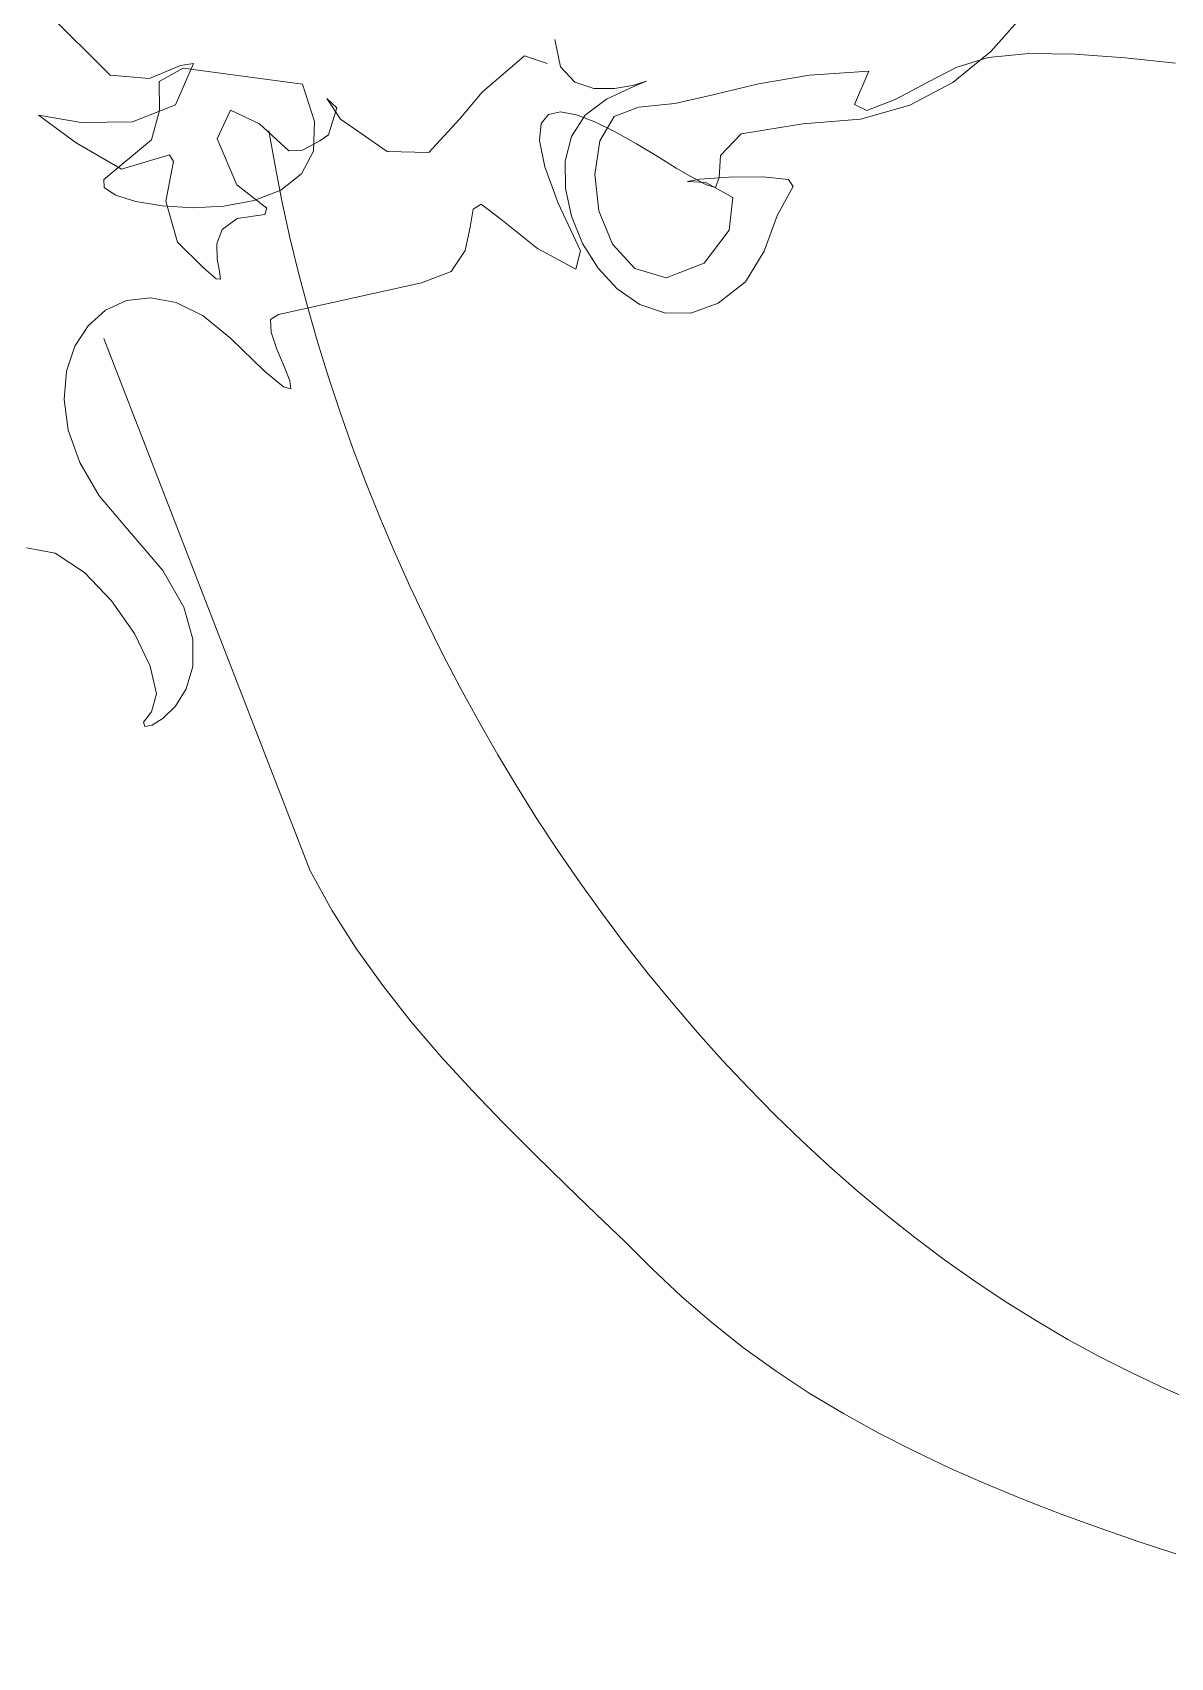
# Model space of a CAD drawing. Header units: centimetres. Extents: x -377343 to 693706, y 194584 to 813780.
# Drawn here: x 161300.52 to 161332.78, y 498018.21 to 498064.25 of the extents above; entities that cross this region are included whole.
import ezdxf

# ---------------------------------------------------------------- set-up
doc = ezdxf.new("R2010")
doc.units = ezdxf.units.CM
doc.layers.add('PIPA', color=11, linetype='Continuous')
doc.layers.add('TEXT', color=7, linetype='Continuous')

msp = doc.modelspace()

# ---------------------------------------------------------------- linework, layer by layer
at = {"layer": 'PIPA', "lineweight": 35, "extrusion": (0, 0.816497, 0.57735), "elevation": 193451.324}
msp.add_lwpolyline([(-421704.212, -325591.681), (-159560.265, -63447.734), (377343.333, -600351.331), (-158232.47, -1135927.133), (-693706.405, -600453.199), (-454216.825, -360963.619)], dxfattribs=at)
at = {"layer": 'TEXT', "color": 2, "linetype": 'Continuous', "lineweight": 13}
for p, q in [((161300.914, 498064.837), (161302.716, 498063.035)), ((161300.914, 498064.837), (161302.716, 498063.035)), ((161328.661, 498064.813), (161327.681, 498063.707)), ((161315.328, 498064.049), (161315.486, 498063.271)), ((161315.328, 498064.049), (161315.486, 498063.271)), ((161327.681, 498063.707), (161326.604, 498062.828)), ((161303.83, 498062.947), (161304.718, 498063.31)), ((161303.83, 498062.947), (161304.718, 498063.31)), ((161305.081, 498063.373), (161304.569, 498062.194)), ((161305.081, 498063.373), (161304.569, 498062.194)), ((161304.718, 498063.31), (161305.081, 498063.373)), ((161304.718, 498063.31), (161305.081, 498063.373)), ((161313.268, 498062.555), (161314.46, 498063.59)), ((161313.268, 498062.555), (161314.46, 498063.59)), ((161314.46, 498063.59), (161315.103, 498063.373)), ((161314.46, 498063.59), (161315.103, 498063.373)), ((161315.486, 498063.271), (161315.889, 498062.836)), ((161315.486, 498063.271), (161315.889, 498062.836)), ((161325.914, 498062.849), (161326.701, 498063.26)), ((161325.914, 498062.849), (161326.701, 498063.26)), ((161326.701, 498063.26), (161327.607, 498063.542)), ((161326.701, 498063.26), (161327.607, 498063.542)), ((161327.607, 498063.542), (161328.756, 498063.653)), ((161327.607, 498063.542), (161328.756, 498063.653)), ((161328.756, 498063.653), (161330.074, 498063.634)), ((161328.756, 498063.653), (161330.074, 498063.634)), ((161330.074, 498063.634), (161331.487, 498063.528)), ((161330.074, 498063.634), (161331.487, 498063.528)), ((161331.487, 498063.528), (161332.921, 498063.374)), ((161331.487, 498063.528), (161332.921, 498063.374)), ((161302.716, 498063.035), (161303.83, 498062.947)), ((161302.716, 498063.035), (161303.83, 498062.947)), ((161304.105, 498062.862), (161304.789, 498063.237)), ((161304.121, 498062.036), (161304.105, 498062.862)), ((161304.789, 498063.237), (161308.167, 498062.787)), ((161308.167, 498062.787), (161308.516, 498061.723)), ((161315.889, 498062.836), (161316.433, 498062.66)), ((161315.889, 498062.836), (161316.433, 498062.66)), ((161317.525, 498062.749), (161317.864, 498062.847)), ((161317.525, 498062.749), (161317.864, 498062.847)), ((161317.924, 498062.871), (161317.602, 498062.736)), ((161317.924, 498062.871), (161317.602, 498062.736)), ((161317.864, 498062.847), (161317.924, 498062.871)), ((161317.864, 498062.847), (161317.924, 498062.871)), ((161319.846, 498062.491), (161321.098, 498062.791)), ((161319.846, 498062.491), (161321.098, 498062.791)), ((161321.098, 498062.791), (161322.539, 498063.042)), ((161321.098, 498062.791), (161322.539, 498063.042)), ((161322.539, 498063.042), (161324.224, 498063.148)), ((161322.539, 498063.042), (161324.224, 498063.148)), ((161324.224, 498063.148), (161323.822, 498062.208)), ((161324.224, 498063.148), (161323.822, 498062.208)), ((161324.97, 498062.345), (161325.914, 498062.849)), ((161324.97, 498062.345), (161325.914, 498062.849)), ((161326.604, 498062.828), (161325.386, 498062.187)), ((161309.147, 498062.113), (161308.859, 498062.38)), ((161308.859, 498062.38), (161309.247, 498061.796)), ((161309.147, 498062.113), (161308.859, 498062.38)), ((161308.859, 498062.38), (161309.247, 498061.796)), ((161312.625, 498061.796), (161313.268, 498062.555)), ((161312.625, 498061.796), (161313.268, 498062.555)), ((161316.792, 498062.359), (161316.183, 498061.907)), ((161316.792, 498062.359), (161316.183, 498061.907)), ((161316.433, 498062.66), (161317.013, 498062.658)), ((161316.433, 498062.66), (161317.013, 498062.658)), ((161317.602, 498062.736), (161316.792, 498062.359)), ((161317.602, 498062.736), (161316.792, 498062.359)), ((161317.013, 498062.658), (161317.525, 498062.749)), ((161317.013, 498062.658), (161317.525, 498062.749)), ((161318.729, 498062.24), (161319.846, 498062.491)), ((161318.729, 498062.24), (161319.846, 498062.491)), ((161324.172, 498062.036), (161324.97, 498062.345)), ((161324.172, 498062.036), (161324.97, 498062.345)), ((161301.898, 498061.694), (161300.689, 498061.909)), ((161300.689, 498061.909), (161301.753, 498061.117)), ((161301.898, 498061.694), (161300.689, 498061.909)), ((161300.689, 498061.909), (161301.753, 498061.117)), ((161304.569, 498062.194), (161303.349, 498061.712)), ((161304.569, 498062.194), (161303.349, 498061.712)), ((161303.888, 498061.21), (161304.121, 498062.036)), ((161305.756, 498061.233), (161306.132, 498062.047)), ((161305.756, 498061.233), (161306.132, 498062.047)), ((161306.132, 498062.047), (161306.957, 498061.659)), ((161306.132, 498062.047), (161306.957, 498061.659)), ((161308.909, 498061.346), (161309.147, 498062.113)), ((161308.909, 498061.346), (161309.147, 498062.113)), ((161315.14, 498061.927), (161314.933, 498061.667)), ((161315.484, 498061.999), (161315.14, 498061.927)), ((161315.934, 498061.917), (161315.484, 498061.999)), ((161316.183, 498061.907), (161315.798, 498061.305)), ((161316.183, 498061.907), (161315.798, 498061.305)), ((161316.462, 498061.716), (161315.934, 498061.917)), ((161316.598, 498061.174), (161317.009, 498061.866)), ((161316.598, 498061.174), (161317.009, 498061.866)), ((161317.009, 498061.866), (161317.693, 498062.134)), ((161317.009, 498061.866), (161317.693, 498062.134)), ((161317.693, 498062.134), (161318.729, 498062.24)), ((161317.693, 498062.134), (161318.729, 498062.24)), ((161323.822, 498062.208), (161324.172, 498062.036)), ((161323.822, 498062.208), (161324.172, 498062.036)), ((161325.386, 498062.187), (161323.984, 498061.794)), ((161303.349, 498061.712), (161301.898, 498061.694)), ((161303.349, 498061.712), (161301.898, 498061.694)), ((161306.957, 498061.659), (161307.783, 498060.896)), ((161306.957, 498061.659), (161307.783, 498060.896)), ((161307.22, 498061.459), (161307.392, 498060.468)), ((161307.22, 498061.459), (161307.392, 498060.468)), ((161308.516, 498061.723), (161308.485, 498060.882)), ((161309.247, 498061.796), (161310.573, 498060.871)), ((161309.247, 498061.796), (161310.573, 498060.871)), ((161311.75, 498060.846), (161312.625, 498061.796)), ((161311.75, 498060.846), (161312.625, 498061.796)), ((161314.933, 498061.667), (161314.891, 498061.185)), ((161317.038, 498061.43), (161316.462, 498061.716)), ((161317.634, 498061.093), (161317.038, 498061.43)), ((161322.355, 498061.66), (161320.606, 498061.379)), ((161323.984, 498061.794), (161322.355, 498061.66)), ((161301.753, 498061.117), (161303.041, 498060.374)), ((161301.753, 498061.117), (161303.041, 498060.374)), ((161302.536, 498060.084), (161303.888, 498061.21)), ((161306.307, 498059.928), (161305.756, 498061.233)), ((161306.307, 498059.928), (161305.756, 498061.233)), ((161308.175, 498060.912), (161308.667, 498061.179)), ((161308.175, 498060.912), (161308.667, 498061.179)), ((161308.667, 498061.179), (161308.909, 498061.346)), ((161308.667, 498061.179), (161308.909, 498061.346)), ((161314.891, 498061.185), (161315.043, 498060.445)), ((161315.798, 498061.305), (161315.618, 498060.598)), ((161315.798, 498061.305), (161315.618, 498060.598)), ((161316.455, 498060.228), (161316.598, 498061.174)), ((161316.455, 498060.228), (161316.598, 498061.174)), ((161318.22, 498060.741), (161317.634, 498061.093)), ((161320.606, 498061.379), (161320.019, 498060.76)), ((161303.041, 498060.374), (161304.405, 498060.783)), ((161303.041, 498060.374), (161304.405, 498060.783)), ((161304.513, 498060.591), (161304.297, 498059.473)), ((161304.513, 498060.591), (161304.297, 498059.473)), ((161304.405, 498060.783), (161304.513, 498060.591)), ((161304.405, 498060.783), (161304.513, 498060.591)), ((161307.783, 498060.896), (161308.175, 498060.912)), ((161307.783, 498060.896), (161308.175, 498060.912)), ((161308.485, 498060.882), (161308.142, 498060.242)), ((161310.573, 498060.871), (161311.75, 498060.846)), ((161310.573, 498060.871), (161311.75, 498060.846)), ((161315.618, 498060.598), (161315.622, 498059.828)), ((161315.618, 498060.598), (161315.622, 498059.828)), ((161318.766, 498060.406), (161318.22, 498060.741)), ((161320.019, 498060.76), (161319.98, 498060.14)), ((161302.548, 498059.858), (161302.536, 498060.084)), ((161307.392, 498060.468), (161307.587, 498059.474)), ((161307.392, 498060.468), (161307.587, 498059.474)), ((161308.142, 498060.242), (161307.558, 498059.784)), ((161315.043, 498060.445), (161315.42, 498059.414)), ((161316.575, 498059.198), (161316.455, 498060.228)), ((161316.575, 498059.198), (161316.455, 498060.228)), ((161319.244, 498060.125), (161318.766, 498060.406)), ((161319.423, 498060.091), (161319.087, 498060.025)), ((161319.423, 498060.091), (161319.087, 498060.025)), ((161319.087, 498060.025), (161319.607, 498059.995)), ((161319.087, 498060.025), (161319.607, 498059.995)), ((161319.624, 498059.931), (161319.244, 498060.125)), ((161320.254, 498060.15), (161319.423, 498060.091)), ((161320.254, 498060.15), (161319.423, 498060.091)), ((161319.98, 498060.14), (161319.878, 498059.859)), ((161321.217, 498060.162), (161320.254, 498060.15)), ((161321.217, 498060.162), (161320.254, 498060.15)), ((161321.948, 498060.086), (161321.217, 498060.162)), ((161321.948, 498060.086), (161321.217, 498060.162)), ((161322.084, 498059.882), (161321.948, 498060.086)), ((161322.084, 498059.882), (161321.948, 498060.086)), ((161302.875, 498059.643), (161302.548, 498059.858)), ((161303.448, 498059.461), (161302.875, 498059.643)), ((161307.158, 498059.273), (161306.307, 498059.928)), ((161307.158, 498059.273), (161306.307, 498059.928)), ((161307.558, 498059.784), (161306.802, 498059.485)), ((161315.622, 498059.828), (161315.792, 498059.039)), ((161315.622, 498059.828), (161315.792, 498059.039)), ((161319.607, 498059.995), (161320.365, 498059.572)), ((161319.607, 498059.995), (161320.365, 498059.572)), ((161319.878, 498059.859), (161319.624, 498059.931)), ((161320.365, 498059.572), (161320.268, 498058.643)), ((161320.365, 498059.572), (161320.268, 498058.643)), ((161321.634, 498059.081), (161322.084, 498059.882)), ((161321.634, 498059.081), (161322.084, 498059.882)), ((161304.196, 498059.333), (161303.448, 498059.461)), ((161305.051, 498059.281), (161304.196, 498059.333)), ((161304.297, 498059.473), (161304.63, 498058.306)), ((161304.297, 498059.473), (161304.63, 498058.306)), ((161305.943, 498059.324), (161305.051, 498059.281)), ((161306.802, 498059.485), (161305.943, 498059.324)), ((161307.108, 498059.094), (161307.158, 498059.273)), ((161307.108, 498059.094), (161307.158, 498059.273)), ((161307.587, 498059.474), (161307.806, 498058.477)), ((161307.587, 498059.474), (161307.806, 498058.477)), ((161313.013, 498059.242), (161312.924, 498058.733)), ((161313.239, 498059.388), (161313.013, 498059.242)), ((161313.797, 498058.958), (161313.239, 498059.388)), ((161315.42, 498059.414), (161316.049, 498058.057)), ((161316.956, 498058.252), (161316.575, 498059.198)), ((161316.956, 498058.252), (161316.575, 498059.198)), ((161305.74, 498058.264), (161305.893, 498058.67)), ((161305.74, 498058.264), (161305.893, 498058.67)), ((161305.893, 498058.67), (161306.315, 498058.974)), ((161305.893, 498058.67), (161306.315, 498058.974)), ((161306.315, 498058.974), (161307.108, 498059.094)), ((161306.315, 498058.974), (161307.108, 498059.094)), ((161312.924, 498058.733), (161312.779, 498058.074)), ((161314.831, 498058.124), (161313.797, 498058.958)), ((161315.792, 498059.039), (161316.107, 498058.272)), ((161315.792, 498059.039), (161316.107, 498058.272)), ((161320.268, 498058.643), (161319.559, 498057.714)), ((161320.268, 498058.643), (161319.559, 498057.714)), ((161321.258, 498058.055), (161321.634, 498059.081)), ((161321.258, 498058.055), (161321.634, 498059.081)), ((161304.63, 498058.306), (161305.357, 498057.591)), ((161304.63, 498058.306), (161305.357, 498057.591)), ((161305.75, 498057.838), (161305.74, 498058.264)), ((161305.75, 498057.838), (161305.74, 498058.264)), ((161307.806, 498058.477), (161308.047, 498057.479)), ((161307.806, 498058.477), (161308.047, 498057.479)), ((161316.107, 498058.272), (161316.548, 498057.573)), ((161316.107, 498058.272), (161316.548, 498057.573)), ((161317.592, 498057.56), (161316.956, 498058.252)), ((161317.592, 498057.56), (161316.956, 498058.252)), ((161305.821, 498057.476), (161305.75, 498057.838)), ((161305.821, 498057.476), (161305.75, 498057.838)), ((161312.779, 498058.074), (161312.384, 498057.477)), ((161315.916, 498057.54), (161314.831, 498058.124)), ((161316.049, 498058.057), (161315.916, 498057.54)), ((161320.733, 498057.18), (161321.258, 498058.055)), ((161320.733, 498057.18), (161321.258, 498058.055)), ((161305.357, 498057.591), (161305.728, 498057.27)), ((161305.357, 498057.591), (161305.728, 498057.27)), ((161305.728, 498057.27), (161305.848, 498057.259)), ((161305.728, 498057.27), (161305.848, 498057.259)), ((161305.848, 498057.259), (161305.821, 498057.476)), ((161305.848, 498057.259), (161305.821, 498057.476)), ((161308.047, 498057.479), (161308.312, 498056.481)), ((161308.047, 498057.479), (161308.312, 498056.481)), ((161312.384, 498057.477), (161311.545, 498057.156)), ((161316.548, 498057.573), (161317.095, 498056.982)), ((161316.548, 498057.573), (161317.095, 498056.982)), ((161318.481, 498057.292), (161317.592, 498057.56)), ((161318.481, 498057.292), (161317.592, 498057.56)), ((161319.559, 498057.714), (161318.481, 498057.292)), ((161319.559, 498057.714), (161318.481, 498057.292)), ((161311.545, 498057.156), (161307.491, 498056.255)), ((161317.095, 498056.982), (161317.729, 498056.544)), ((161317.095, 498056.982), (161317.729, 498056.544)), ((161319.951, 498056.577), (161320.733, 498057.18)), ((161319.951, 498056.577), (161320.733, 498057.18)), ((161302.591, 498056.379), (161302.093, 498055.94)), ((161303.187, 498056.651), (161302.591, 498056.379)), ((161303.862, 498056.731), (161303.187, 498056.651)), ((161304.593, 498056.595), (161303.862, 498056.731)), ((161305.36, 498056.219), (161304.593, 498056.595)), ((161308.312, 498056.481), (161308.599, 498055.482)), ((161308.312, 498056.481), (161308.599, 498055.482)), ((161317.729, 498056.544), (161318.429, 498056.302)), ((161317.729, 498056.544), (161318.429, 498056.302)), ((161319.176, 498056.299), (161319.951, 498056.577)), ((161319.176, 498056.299), (161319.951, 498056.577)), ((161302.093, 498055.94), (161301.718, 498055.356)), ((161306.14, 498055.58), (161305.36, 498056.219)), ((161307.491, 498056.255), (161307.267, 498056.114)), ((161307.267, 498056.114), (161307.282, 498055.755)), ((161318.429, 498056.302), (161319.176, 498056.299)), ((161318.429, 498056.302), (161319.176, 498056.299)), ((161308.392, 498040.491), (161302.536, 498055.58)), ((161307.098, 498054.654), (161306.14, 498055.58)), ((161307.282, 498055.755), (161307.441, 498055.279)), ((161308.599, 498055.482), (161308.908, 498054.484)), ((161308.599, 498055.482), (161308.908, 498054.484)), ((161301.718, 498055.356), (161301.484, 498054.652)), ((161307.441, 498055.279), (161307.651, 498054.787)), ((161301.484, 498054.652), (161301.415, 498053.853)), ((161307.634, 498054.212), (161307.098, 498054.654)), ((161307.651, 498054.787), (161307.816, 498054.379)), ((161307.841, 498054.153), (161307.634, 498054.212)), ((161307.816, 498054.379), (161307.841, 498054.153)), ((161308.908, 498054.484), (161309.24, 498053.487)), ((161308.908, 498054.484), (161309.24, 498053.487)), ((161301.415, 498053.853), (161301.532, 498052.981)), ((161309.24, 498053.487), (161309.593, 498052.493)), ((161309.24, 498053.487), (161309.593, 498052.493)), ((161301.532, 498052.981), (161301.856, 498052.062)), ((161309.593, 498052.493), (161309.967, 498051.502)), ((161309.593, 498052.493), (161309.967, 498051.502)), ((161301.856, 498052.062), (161302.409, 498051.118)), ((161309.967, 498051.502), (161310.363, 498050.515)), ((161309.967, 498051.502), (161310.363, 498050.515)), ((161302.409, 498051.118), (161303.212, 498050.175)), ((161310.363, 498050.515), (161310.78, 498049.533)), ((161310.363, 498050.515), (161310.78, 498049.533)), ((161303.212, 498050.175), (161304.213, 498049.008)), ((161301.164, 498049.492), (161300.347, 498049.644)), ((161301.992, 498048.949), (161301.164, 498049.492)), ((161310.78, 498049.533), (161311.218, 498048.556)), ((161310.78, 498049.533), (161311.218, 498048.556)), ((161304.213, 498049.008), (161304.806, 498047.969)), ((161302.762, 498048.148), (161301.992, 498048.949)), ((161311.218, 498048.556), (161311.675, 498047.586)), ((161311.218, 498048.556), (161311.675, 498047.586)), ((161303.405, 498047.22), (161302.762, 498048.148)), ((161304.806, 498047.969), (161305.065, 498047.06)), ((161303.853, 498046.297), (161303.405, 498047.22)), ((161311.675, 498047.586), (161312.153, 498046.623)), ((161311.675, 498047.586), (161312.153, 498046.623)), ((161305.065, 498047.06), (161305.064, 498046.287)), ((161304.036, 498045.511), (161303.853, 498046.297)), ((161305.064, 498046.287), (161304.875, 498045.653)), ((161312.153, 498046.623), (161312.651, 498045.668)), ((161312.153, 498046.623), (161312.651, 498045.668)), ((161303.888, 498044.995), (161304.036, 498045.511)), ((161304.875, 498045.653), (161304.571, 498045.161)), ((161312.651, 498045.668), (161313.169, 498044.722)), ((161312.651, 498045.668), (161313.169, 498044.722)), ((161303.669, 498044.709), (161303.888, 498044.995)), ((161304.571, 498045.161), (161304.225, 498044.817)), ((161303.701, 498044.587), (161303.669, 498044.709)), ((161303.911, 498044.625), (161303.701, 498044.587)), ((161304.225, 498044.817), (161303.911, 498044.625)), ((161313.169, 498044.722), (161313.706, 498043.785)), ((161313.169, 498044.722), (161313.706, 498043.785)), ((161313.706, 498043.785), (161314.262, 498042.859)), ((161313.706, 498043.785), (161314.262, 498042.859)), ((161314.262, 498042.859), (161314.836, 498041.943)), ((161314.262, 498042.859), (161314.836, 498041.943)), ((161314.836, 498041.943), (161315.43, 498041.04)), ((161314.836, 498041.943), (161315.43, 498041.04)), ((161315.43, 498041.04), (161316.041, 498040.15)), ((161315.43, 498041.04), (161316.041, 498040.15)), ((161309, 498039.379), (161308.392, 498040.491)), ((161316.041, 498040.15), (161316.671, 498039.273)), ((161316.041, 498040.15), (161316.671, 498039.273)), ((161309.688, 498038.296), (161309, 498039.379)), ((161316.671, 498039.273), (161317.318, 498038.411)), ((161316.671, 498039.273), (161317.318, 498038.411)), ((161317.318, 498038.411), (161317.983, 498037.563)), ((161317.318, 498038.411), (161317.983, 498037.563)), ((161310.444, 498037.243), (161309.688, 498038.296)), ((161317.983, 498037.563), (161318.665, 498036.732)), ((161317.983, 498037.563), (161318.665, 498036.732)), ((161311.253, 498036.22), (161310.444, 498037.243)), ((161318.665, 498036.732), (161319.364, 498035.918)), ((161318.665, 498036.732), (161319.364, 498035.918)), ((161312.103, 498035.228), (161311.253, 498036.22)), ((161319.364, 498035.918), (161320.079, 498035.121)), ((161319.364, 498035.918), (161320.079, 498035.121)), ((161312.981, 498034.269), (161312.103, 498035.228)), ((161320.079, 498035.121), (161320.811, 498034.342)), ((161320.079, 498035.121), (161320.811, 498034.342)), ((161313.872, 498033.342), (161312.981, 498034.269)), ((161320.811, 498034.342), (161321.559, 498033.583)), ((161320.811, 498034.342), (161321.559, 498033.583)), ((161314.765, 498032.45), (161313.872, 498033.342)), ((161321.559, 498033.583), (161322.323, 498032.843)), ((161321.559, 498033.583), (161322.323, 498032.843)), ((161315.645, 498031.591), (161314.765, 498032.45)), ((161322.323, 498032.843), (161323.103, 498032.125)), ((161322.323, 498032.843), (161323.103, 498032.125)), ((161323.103, 498032.125), (161323.898, 498031.428)), ((161323.103, 498032.125), (161323.898, 498031.428)), ((161316.499, 498030.768), (161315.645, 498031.591)), ((161323.898, 498031.428), (161324.708, 498030.753)), ((161323.898, 498031.428), (161324.708, 498030.753)), ((161317.314, 498029.98), (161316.499, 498030.768)), ((161324.708, 498030.753), (161325.532, 498030.102)), ((161324.708, 498030.753), (161325.532, 498030.102)), ((161325.532, 498030.102), (161326.371, 498029.474)), ((161325.532, 498030.102), (161326.371, 498029.474)), ((161318.076, 498029.23), (161317.314, 498029.98)), ((161318.914, 498028.432), (161318.076, 498029.23)), ((161326.371, 498029.474), (161327.225, 498028.872)), ((161326.371, 498029.474), (161327.225, 498028.872)), ((161327.225, 498028.872), (161328.092, 498028.294)), ((161327.225, 498028.872), (161328.092, 498028.294)), ((161319.78, 498027.684), (161318.914, 498028.432)), ((161328.092, 498028.294), (161328.973, 498027.744)), ((161328.092, 498028.294), (161328.973, 498027.744)), ((161320.674, 498026.98), (161319.78, 498027.684)), ((161328.973, 498027.744), (161329.868, 498027.22)), ((161328.973, 498027.744), (161329.868, 498027.22)), ((161321.594, 498026.32), (161320.674, 498026.98)), ((161329.868, 498027.22), (161330.776, 498026.725)), ((161329.868, 498027.22), (161330.776, 498026.725)), ((161330.776, 498026.725), (161331.696, 498026.258)), ((161330.776, 498026.725), (161331.696, 498026.258)), ((161322.537, 498025.7), (161321.594, 498026.32)), ((161331.696, 498026.258), (161332.63, 498025.821)), ((161331.696, 498026.258), (161332.63, 498025.821)), ((161323.503, 498025.118), (161322.537, 498025.7)), ((161332.63, 498025.821), (161333.575, 498025.414)), ((161332.63, 498025.821), (161333.575, 498025.414)), ((161324.49, 498024.572), (161323.503, 498025.118)), ((161325.495, 498024.057), (161324.49, 498024.572)), ((161326.518, 498023.572), (161325.495, 498024.057)), ((161327.556, 498023.115), (161326.518, 498023.572)), ((161328.609, 498022.682), (161327.556, 498023.115)), ((161329.674, 498022.27), (161328.609, 498022.682)), ((161330.749, 498021.878), (161329.674, 498022.27)), ((161331.833, 498021.502), (161330.749, 498021.878)), ((161332.925, 498021.14), (161331.833, 498021.502))]:
    msp.add_line(p, q, dxfattribs=at)

doc.saveas('drawing.dxf')
